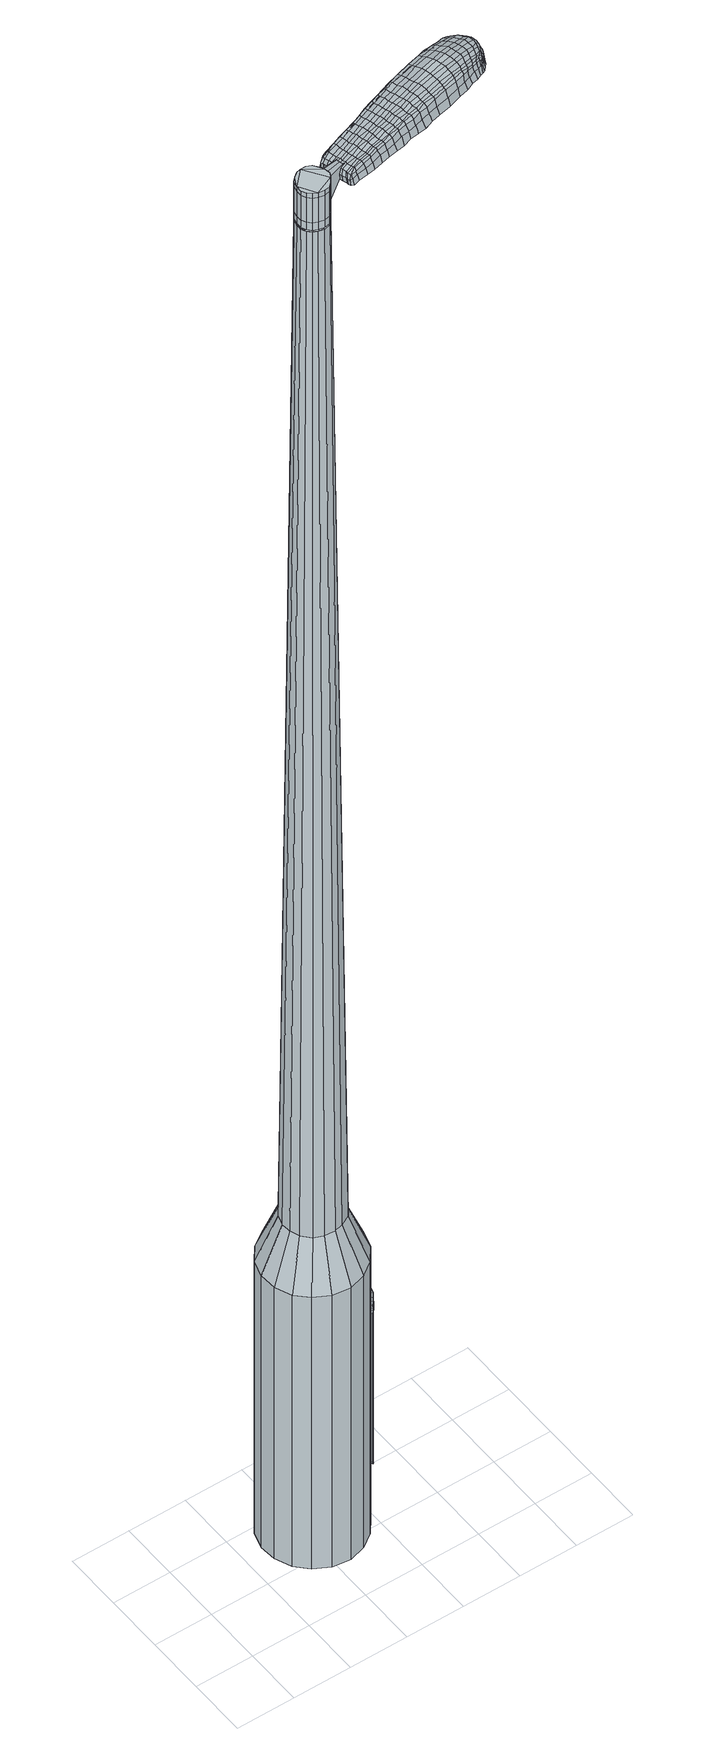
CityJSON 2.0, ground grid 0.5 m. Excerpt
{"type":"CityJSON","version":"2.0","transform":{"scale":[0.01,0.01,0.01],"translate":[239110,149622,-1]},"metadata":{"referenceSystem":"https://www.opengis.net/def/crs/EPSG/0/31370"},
"CityObjects":{
"object1":{"type":"GenericCityObject","attributes":{"cluster":763,"mean_distance_to_centroid":0.253,"new_centroid_x":239111.08,"new_centroid_y":149622.75,"mean_distance_to_camera":12.43,"H1":24.94,"H2":19.94,"Z_final":111.58,"cluster2":-1,"proj_x":239112.8,"proj_y":149629.76,"id_line":83685,"bearing_l":103.77,"distance":7.22,"orientation":"right","G_obj":13.77},"geometry":[{"type":"MultiSurface","lod":"2","boundaries":[[[0,1,2,3]],[[1,4,5,2]],[[4,6,7,5]],[[6,8,9,7]],[[8,10,11,9]],[[10,12,13,11]],[[12,14,15,13]],[[14,16,17,15]],[[16,18,19,17]],[[18,20,21,19]],[[20,22,23,21]],[[22,24,25,23]],[[24,26,27,25]],[[26,28,29,27]],[[28,30,31,29]],[[30,32,33,31]],[[32,34,35,33]],[[34,0,3,35]],[[36,37,38,39]],[[38,40,41,42]],[[41,43,42]],[[42,44,45,46]],[[45,47,46]],[[46,48,49,50]],[[49,51,50]],[[42,46,50,38]],[[50,52,39,38]],[[53,36,39]],[[2,5,7,35]],[[7,9,11,15]],[[11,13,15]],[[15,17,19,23]],[[19,21,23]],[[23,25,27,31]],[[27,29,31]],[[15,23,31,7]],[[31,33,35,7]],[[3,2,35]],[[1,0,54,55]],[[0,34,56,54]],[[34,32,57,56]],[[32,30,58,57]],[[30,28,59,58]],[[28,26,60,59]],[[26,24,61,60]],[[24,22,62,61]],[[22,20,63,62]],[[20,18,64,63]],[[18,16,65,64]],[[16,14,66,65]],[[14,12,67,66]],[[12,10,68,67]],[[10,8,69,68]],[[8,6,70,69]],[[6,4,71,70]],[[4,1,55,71]],[[55,54,72,73]],[[54,56,74,72]],[[56,57,75,74]],[[57,58,76,75]],[[58,59,77,76]],[[59,60,78,77]],[[60,61,79,78]],[[61,62,80,79]],[[62,63,81,80]],[[63,64,82,81]],[[64,65,83,82]],[[65,66,84,83]],[[66,67,85,84]],[[67,68,86,85]],[[68,69,87,86]],[[69,70,88,87]],[[70,71,89,88]],[[71,55,73,89]],[[72,90,91,92]],[[74,93,90,72]],[[94,95,93,74]],[[96,97,95,94]],[[77,98,97,96]],[[99,100,98,77]],[[79,101,100,99]],[[102,103,101,79]],[[81,104,103,102]],[[105,106,104,81]],[[107,108,106,105]],[[109,110,108,107]],[[111,112,110,109]],[[113,114,112,111]],[[115,116,114,113]],[[88,117,116,115]],[[89,118,117,88]],[[92,91,118,89]],[[119,120,121,122]],[[123,119,122,124]],[[125,123,124,126]],[[127,125,126,128]],[[129,127,128,130]],[[131,129,130,132]],[[133,131,132,134]],[[135,133,134,136]],[[137,135,136,138]],[[139,137,138,140]],[[141,139,140,142]],[[143,141,142,144]],[[145,143,144,146]],[[147,145,146,148]],[[149,147,148,150]],[[151,149,150,152]],[[73,72,92]],[[75,94,74]],[[75,76,96,94]],[[76,77,96]],[[78,99,77]],[[78,79,99]],[[80,102,79]],[[80,81,102]],[[82,105,81]],[[82,83,107,105]],[[83,84,109,107]],[[84,85,111,109]],[[85,86,113,111]],[[86,87,115,113]],[[87,88,115]],[[73,92,89]],[[153,91,90]],[[153,118,91]],[[154,116,117]],[[154,155,114,116]],[[155,156,112,114]],[[156,157,110,112]],[[157,158,108,110]],[[158,159,106,108]],[[159,104,106]],[[160,103,104]],[[160,101,103]],[[161,100,101]],[[161,98,100]],[[162,97,98]],[[162,163,95,97]],[[163,93,95]],[[39,52,151,164]],[[153,90,165,152]],[[53,39,164,120]],[[90,93,121,165]],[[36,53,120,119]],[[93,163,122,121]],[[37,36,119,123]],[[163,162,124,122]],[[38,37,123,125]],[[162,98,126,124]],[[40,38,125,127]],[[98,161,128,126]],[[41,40,127,129]],[[161,101,130,128]],[[43,41,129,131]],[[101,160,132,130]],[[42,43,131,133]],[[160,104,134,132]],[[44,42,133,135]],[[104,159,136,134]],[[45,44,135,137]],[[159,158,138,136]],[[47,45,137,139]],[[158,157,140,138]],[[46,47,139,141]],[[157,156,142,140]],[[48,46,141,143]],[[156,155,144,142]],[[49,48,143,145]],[[155,154,146,144]],[[51,49,145,147]],[[154,117,148,146]],[[50,51,147,149]],[[117,118,150,148]],[[52,50,149,151]],[[118,153,152,150]],[[151,152,166,167]],[[152,165,168,166]],[[165,121,169,168]],[[121,120,170,169]],[[120,164,171,170]],[[164,151,167,171]],[[172,173,174,175]],[[176,172,175,177]],[[172,176,178,179]],[[173,172,179,180]],[[181,182,183,184]],[[185,181,184,186]],[[181,185,187,188]],[[182,181,188,189]],[[190,191,192,193]],[[194,190,193,195]],[[190,194,196,197]],[[191,190,197,198]],[[199,200,201,202]],[[203,199,202,204]],[[199,203,205,206]],[[200,199,206,207]],[[208,209,210,211]],[[212,208,211,213]],[[208,212,214,215]],[[209,208,215,216]],[[217,218,219,220]],[[221,217,220,222]],[[217,221,223,224]],[[218,217,224,225]],[[226,227,228,229]],[[218,226,229,219]],[[226,218,225,230]],[[227,226,230,231]],[[232,233,234,235]],[[227,232,235,228]],[[232,227,231,236]],[[233,232,236,237]],[[238,176,177,239]],[[233,238,239,234]],[[238,233,237,240]],[[176,238,240,178]],[[241,242,243,244]],[[245,241,244,246]],[[241,245,247,248]],[[242,241,248,249]],[[250,251,252,253]],[[242,250,253,243]],[[250,242,249,254]],[[251,250,254,255]],[[256,257,258,259]],[[251,256,259,252]],[[256,251,255,260]],[[257,256,260,261]],[[262,263,264,265]],[[257,262,265,258]],[[262,257,261,266]],[[263,262,266,267]],[[268,173,180,269]],[[263,268,269,264]],[[268,263,267,270]],[[173,268,270,174]],[[271,272,273,274]],[[275,271,274,276]],[[271,275,277,278]],[[272,271,278,279]],[[280,281,282,283]],[[272,280,283,273]],[[280,272,279,284]],[[281,280,284,285]],[[286,287,288,289]],[[281,286,289,282]],[[286,281,285,290]],[[287,286,290,291]],[[292,185,186,293]],[[287,292,293,288]],[[292,287,291,294]],[[185,292,294,187]],[[295,296,297,298]],[[299,295,298,300]],[[295,299,301,302]],[[296,295,302,303]],[[304,305,306,307]],[[296,304,307,297]],[[304,296,303,308]],[[305,304,308,309]],[[310,311,312,313]],[[305,310,313,306]],[[310,305,309,314]],[[311,310,314,315]],[[316,317,318,319]],[[311,316,319,312]],[[316,311,315,320]],[[317,316,320,321]],[[322,182,189,323]],[[317,322,323,318]],[[322,317,321,324]],[[182,322,324,183]],[[325,211,210,326]],[[327,325,326,328]],[[325,327,329,330]],[[211,325,330,213]],[[331,327,328,332]],[[333,331,332,334]],[[331,333,335,336]],[[327,331,336,329]],[[337,333,334,338]],[[339,337,338,340]],[[337,339,341,342]],[[333,337,342,335]],[[343,339,340,344]],[[345,343,344,346]],[[343,345,347,348]],[[339,343,348,341]],[[349,345,346,350]],[[200,349,350,201]],[[349,200,207,351]],[[345,349,351,347]],[[352,353,198,197]],[[354,352,197,196]],[[352,354,355,356]],[[353,352,356,357]],[[358,359,357,356]],[[360,358,356,355]],[[358,360,361,362]],[[359,358,362,363]],[[364,365,363,362]],[[366,364,362,361]],[[364,366,367,368]],[[365,364,368,369]],[[370,371,369,368]],[[372,370,368,367]],[[370,372,205,203]],[[371,370,203,204]],[[373,374,375,376]],[[275,373,376,277]],[[373,275,276,377]],[[374,373,377,378]],[[379,194,195,380]],[[374,379,380,375]],[[379,374,378,381]],[[194,379,381,196]],[[382,383,384,385]],[[221,382,385,223]],[[382,221,222,386]],[[383,382,386,387]],[[388,389,390,391]],[[383,388,391,384]],[[388,383,387,392]],[[389,388,392,393]],[[394,191,198,395]],[[389,394,395,390]],[[394,389,393,396]],[[191,394,396,192]],[[397,398,399,400]],[[179,397,400,180]],[[397,179,178,401]],[[398,397,401,402]],[[403,404,405,406]],[[398,403,406,399]],[[403,398,402,407]],[[404,403,407,408]],[[409,202,201,410]],[[404,409,410,405]],[[409,404,408,411]],[[202,409,411,204]],[[412,413,414,415]],[[184,412,415,186]],[[412,184,183,416]],[[413,412,416,417]],[[418,206,205,419]],[[413,418,419,414]],[[418,413,417,420]],[[206,418,420,207]],[[421,422,423,424]],[[299,421,424,301]],[[421,299,300,425]],[[422,421,425,426]],[[427,212,213,428]],[[422,427,428,423]],[[427,422,426,429]],[[212,427,429,214]],[[430,431,432,433]],[[245,430,433,247]],[[430,245,246,434]],[[431,430,434,435]],[[436,437,438,439]],[[431,436,439,432]],[[436,431,435,440]],[[437,436,440,441]],[[442,209,216,443]],[[437,442,443,438]],[[442,437,441,444]],[[209,442,444,210]],[[445,446,435,434]],[[244,445,434,246]],[[445,244,243,447]],[[446,445,447,448]],[[449,450,441,440]],[[446,449,440,435]],[[449,446,448,451]],[[450,449,451,452]],[[453,326,210,444]],[[450,453,444,441]],[[453,450,452,454]],[[326,453,454,328]],[[455,456,457,458]],[[302,455,458,303]],[[455,302,301,424]],[[456,455,424,423]],[[459,330,329,460]],[[456,459,460,457]],[[459,456,423,428]],[[330,459,428,213]],[[461,462,448,447]],[[253,461,447,243]],[[461,253,252,463]],[[462,461,463,464]],[[465,466,452,451]],[[462,465,451,448]],[[465,462,464,467]],[[466,465,467,468]],[[469,332,328,454]],[[466,469,454,452]],[[469,466,468,470]],[[332,469,470,334]],[[471,472,473,474]],[[308,471,474,309]],[[471,308,303,458]],[[472,471,458,457]],[[475,336,335,476]],[[472,475,476,473]],[[475,472,457,460]],[[336,475,460,329]],[[477,478,464,463]],[[259,477,463,252]],[[477,259,258,479]],[[478,477,479,480]],[[481,482,468,467]],[[478,481,467,464]],[[481,478,480,483]],[[482,481,483,484]],[[485,338,334,470]],[[482,485,470,468]],[[485,482,484,486]],[[338,485,486,340]],[[487,488,489,490]],[[314,487,490,315]],[[487,314,309,474]],[[488,487,474,473]],[[491,342,341,492]],[[488,491,492,489]],[[491,488,473,476]],[[342,491,476,335]],[[493,494,480,479]],[[265,493,479,258]],[[493,265,264,495]],[[494,493,495,496]],[[497,498,484,483]],[[494,497,483,480]],[[497,494,496,499]],[[498,497,499,500]],[[501,344,340,486]],[[498,501,486,484]],[[501,498,500,502]],[[344,501,502,346]],[[503,504,505,506]],[[320,503,506,321]],[[503,320,315,490]],[[504,503,490,489]],[[507,348,347,508]],[[504,507,508,505]],[[507,504,489,492]],[[348,507,492,341]],[[509,510,496,495]],[[269,509,495,264]],[[509,269,180,400]],[[510,509,400,399]],[[511,512,500,499]],[[510,511,499,496]],[[511,510,399,406]],[[512,511,406,405]],[[513,350,346,502]],[[512,513,502,500]],[[513,512,405,410]],[[350,513,410,201]],[[514,515,417,416]],[[324,514,416,183]],[[514,324,321,506]],[[515,514,506,505]],[[516,351,207,420]],[[515,516,420,417]],[[516,515,505,508]],[[351,516,508,347]],[[517,518,378,377]],[[274,517,377,276]],[[517,274,273,519]],[[518,517,519,520]],[[521,354,196,381]],[[518,521,381,378]],[[521,518,520,522]],[[354,521,522,355]],[[523,524,525,526]],[[224,523,526,225]],[[523,224,223,385]],[[524,523,385,384]],[[527,528,529,530]],[[524,527,530,525]],[[527,524,384,391]],[[528,527,391,390]],[[531,353,357,532]],[[528,531,532,529]],[[531,528,390,395]],[[353,531,395,198]],[[533,534,520,519]],[[283,533,519,273]],[[533,283,282,535]],[[534,533,535,536]],[[537,360,355,522]],[[534,537,522,520]],[[537,534,536,538]],[[360,537,538,361]],[[539,540,541,542]],[[230,539,542,231]],[[539,230,225,526]],[[540,539,526,525]],[[543,544,545,546]],[[540,543,546,541]],[[543,540,525,530]],[[544,543,530,529]],[[547,359,363,548]],[[544,547,548,545]],[[547,544,529,532]],[[359,547,532,357]],[[549,550,536,535]],[[289,549,535,282]],[[549,289,288,551]],[[550,549,551,552]],[[553,366,361,538]],[[550,553,538,536]],[[553,550,552,554]],[[366,553,554,367]],[[555,556,557,558]],[[236,555,558,237]],[[555,236,231,542]],[[556,555,542,541]],[[559,560,561,562]],[[556,559,562,557]],[[559,556,541,546]],[[560,559,546,545]],[[563,365,369,564]],[[560,563,564,561]],[[563,560,545,548]],[[365,563,548,363]],[[565,566,552,551]],[[293,565,551,288]],[[565,293,186,415]],[[566,565,415,414]],[[567,372,367,554]],[[566,567,554,552]],[[567,566,414,419]],[[372,567,419,205]],[[568,569,402,401]],[[240,568,401,178]],[[568,240,237,558]],[[569,568,558,557]],[[570,571,408,407]],[[569,570,407,402]],[[570,569,557,562]],[[571,570,562,561]],[[572,371,204,411]],[[571,572,411,408]],[[572,571,561,564]],[[371,572,564,369]],[[573,574,575,576]],[[576,575,577,578]],[[579,577,575,580]],[[580,575,574,581]],[[582,583,584,585]],[[585,584,586,587]],[[588,586,584,589]],[[589,584,583,590]],[[591,592,593,594]],[[594,593,595,596]],[[597,595,593,598]],[[598,593,592,599]],[[600,601,602,603]],[[603,602,604,605]],[[606,604,602,607]],[[607,602,601,608]],[[609,610,611,612]],[[612,611,613,614]],[[615,613,611,616]],[[616,611,610,617]],[[618,619,620,621]],[[621,620,622,623]],[[624,622,620,625]],[[625,620,619,626]],[[627,628,629,630]],[[630,629,619,618]],[[626,619,629,631]],[[631,629,628,632]],[[633,634,635,636]],[[636,635,628,627]],[[632,628,635,637]],[[637,635,634,638]],[[578,577,639,640]],[[640,639,634,633]],[[638,634,639,641]],[[641,639,577,579]],[[642,643,644,645]],[[645,644,646,647]],[[648,646,644,649]],[[649,644,643,650]],[[651,652,653,654]],[[654,653,643,642]],[[650,643,653,655]],[[655,653,652,656]],[[657,658,659,660]],[[660,659,652,651]],[[656,652,659,661]],[[661,659,658,662]],[[663,664,665,666]],[[666,665,658,657]],[[662,658,665,667]],[[667,665,664,668]],[[581,574,669,670]],[[670,669,664,663]],[[668,664,669,671]],[[671,669,574,573]],[[672,673,674,675]],[[675,674,676,677]],[[678,676,674,679]],[[679,674,673,680]],[[681,682,683,684]],[[684,683,673,672]],[[680,673,683,685]],[[685,683,682,686]],[[687,688,689,690]],[[690,689,682,681]],[[686,682,689,691]],[[691,689,688,692]],[[587,586,693,694]],[[694,693,688,687]],[[692,688,693,695]],[[695,693,586,588]],[[696,697,698,699]],[[699,698,700,701]],[[702,700,698,703]],[[703,698,697,704]],[[705,706,707,708]],[[708,707,697,696]],[[704,697,707,709]],[[709,707,706,710]],[[711,712,713,714]],[[714,713,706,705]],[[710,706,713,715]],[[715,713,712,716]],[[717,718,719,720]],[[720,719,712,711]],[[716,712,719,721]],[[721,719,718,722]],[[590,583,723,724]],[[724,723,718,717]],[[722,718,723,725]],[[725,723,583,582]],[[609,612,726,727]],[[727,726,728,729]],[[730,728,726,731]],[[731,726,612,614]],[[729,728,732,733]],[[733,732,734,735]],[[736,734,732,737]],[[737,732,728,730]],[[735,734,738,739]],[[739,738,740,741]],[[742,740,738,743]],[[743,738,734,736]],[[741,740,744,745]],[[745,744,746,747]],[[748,746,744,749]],[[749,744,740,742]],[[747,746,750,751]],[[751,750,601,600]],[[608,601,750,752]],[[752,750,746,748]],[[599,753,754,598]],[[598,754,755,597]],[[756,755,754,757]],[[757,754,753,758]],[[758,759,760,757]],[[757,760,761,756]],[[762,761,760,763]],[[763,760,759,764]],[[764,765,766,763]],[[763,766,767,762]],[[768,767,766,769]],[[769,766,765,770]],[[770,771,772,769]],[[769,772,773,768]],[[606,773,772,604]],[[604,772,771,605]],[[774,775,776,777]],[[777,776,676,678]],[[677,676,776,778]],[[778,776,775,779]],[[596,595,780,781]],[[781,780,775,774]],[[779,775,780,782]],[[782,780,595,597]],[[783,784,785,786]],[[786,785,622,624]],[[623,622,785,787]],[[787,785,784,788]],[[789,790,791,792]],[[792,791,784,783]],[[788,784,791,793]],[[793,791,790,794]],[[599,592,795,796]],[[796,795,790,789]],[[794,790,795,797]],[[797,795,592,591]],[[798,799,800,801]],[[801,800,580,581]],[[579,580,800,802]],[[802,800,799,803]],[[804,805,806,807]],[[807,806,799,798]],[[803,799,806,808]],[[808,806,805,809]],[[600,603,810,811]],[[811,810,805,804]],[[809,805,810,812]],[[812,810,603,605]],[[813,814,815,816]],[[816,815,585,587]],[[582,585,815,817]],[[817,815,814,818]],[[606,607,819,820]],[[820,819,814,813]],[[818,814,819,821]],[[821,819,607,608]],[[822,823,700,824]],[[824,700,702]],[[701,700,825]],[[825,700,823,826]],[[614,613,827,828]],[[828,827,823,822]],[[826,823,827,829]],[[829,827,613,615]],[[830,831,832,833]],[[833,832,646,648]],[[647,646,832,834]],[[832,831,834]],[[835,836,837,838]],[[838,837,831,830]],[[834,831,837,839]],[[839,837,836,840]],[[617,610,841,842]],[[842,841,836,835]],[[840,836,841,843]],[[843,841,610,609]],[[834,844,645,647]],[[642,645,844,845]],[[845,844,846]],[[840,847,848,839]],[[839,848,844,834]],[[846,844,848,849]],[[849,848,847,850]],[[609,727,851,843]],[[843,851,847,840]],[[850,847,851,852]],[[852,851,727,729]],[[853,854,855,856]],[[856,855,703,704]],[[702,703,855,824]],[[824,855,854,822]],[[730,731,857,858]],[[858,857,854,853]],[[822,854,857,828]],[[828,857,731,614]],[[846,859,845]],[[845,859,654,642]],[[651,654,859,860]],[[860,859,861]],[[850,862,863,849]],[[849,863,859,846]],[[861,859,863,864]],[[864,863,862,865]],[[729,733,866,852]],[[852,866,862,850]],[[865,862,866,867]],[[867,866,733,735]],[[868,869,870,871]],[[871,870,709,710]],[[704,709,870,856]],[[856,870,869,853]],[[736,737,872,873]],[[873,872,869,868]],[[853,869,872,858]],[[858,872,737,730]],[[861,874,860]],[[860,874,660,651]],[[657,660,874,875]],[[875,874,876]],[[865,877,878,864]],[[864,878,874,861]],[[876,874,878,879]],[[879,878,877,880]],[[735,739,881,867]],[[867,881,877,865]],[[880,877,881,882]],[[882,881,739,741]],[[883,884,885,886]],[[886,885,715,716]],[[710,715,885,871]],[[871,885,884,868]],[[742,743,887,888]],[[888,887,884,883]],[[868,884,887,873]],[[873,887,743,736]],[[876,889,890,875]],[[875,890,666,657]],[[663,666,890,891]],[[891,890,889,892]],[[880,893,894,879]],[[879,894,889,876]],[[892,889,894,895]],[[895,894,893,896]],[[741,745,897,882]],[[882,897,893,880]],[[896,893,897,898]],[[898,897,745,747]],[[899,900,901,902]],[[902,901,721,722]],[[716,721,901,886]],[[886,901,900,883]],[[748,749,903,904]],[[904,903,900,899]],[[883,900,903,888]],[[888,903,749,742]],[[892,905,906,891]],[[891,906,670,663]],[[581,670,906,801]],[[801,906,905,798]],[[896,907,908,895]],[[895,908,905,892]],[[798,905,908,807]],[[807,908,907,804]],[[747,751,909,898]],[[898,909,907,896]],[[804,907,909,811]],[[811,909,751,600]],[[818,910,911,817]],[[817,911,725,582]],[[722,725,911,902]],[[902,911,910,899]],[[608,752,912,821]],[[821,912,910,818]],[[899,910,912,904]],[[904,912,752,748]],[[779,913,914,778]],[[778,914,675,677]],[[672,675,914,915]],[[915,914,913,916]],[[597,755,917,782]],[[782,917,913,779]],[[916,913,917,918]],[[918,917,755,756]],[[919,920,921,922]],[[922,921,625,626]],[[624,625,921,786]],[[786,921,920,783]],[[923,924,925,926]],[[926,925,920,919]],[[783,920,925,792]],[[792,925,924,789]],[[758,753,927,928]],[[928,927,924,923]],[[789,924,927,796]],[[796,927,753,599]],[[916,929,930,915]],[[915,930,684,672]],[[681,684,930,931]],[[931,930,929,932]],[[756,761,933,918]],[[918,933,929,916]],[[932,929,933,934]],[[934,933,761,762]],[[935,936,937,938]],[[938,937,631,632]],[[626,631,937,922]],[[922,937,936,919]],[[939,940,941,942]],[[942,941,936,935]],[[919,936,941,926]],[[926,941,940,923]],[[764,759,943,944]],[[944,943,940,939]],[[923,940,943,928]],[[928,943,759,758]],[[932,945,946,931]],[[931,946,690,681]],[[687,690,946,947]],[[947,946,945,948]],[[762,767,949,934]],[[934,949,945,932]],[[948,945,949,950]],[[950,949,767,768]],[[951,952,953,954]],[[954,953,637,638]],[[632,637,953,938]],[[938,953,952,935]],[[955,956,957,958]],[[958,957,952,951]],[[935,952,957,942]],[[942,957,956,939]],[[770,765,959,960]],[[960,959,956,955]],[[939,956,959,944]],[[944,959,765,764]],[[948,961,962,947]],[[947,962,694,687]],[[587,694,962,816]],[[816,962,961,813]],[[768,773,963,950]],[[950,963,961,948]],[[813,961,963,820]],[[820,963,773,606]],[[803,964,965,802]],[[802,965,641,579]],[[638,641,965,954]],[[954,965,964,951]],[[809,966,967,808]],[[808,967,964,803]],[[951,964,967,958]],[[958,967,966,955]],[[605,771,968,812]],[[812,968,966,809]],[[955,966,968,960]],[[960,968,771,770]],[[573,576,175,174]],[[576,578,177,175]],[[588,589,188,187]],[[589,590,189,188]],[[591,594,193,192]],[[594,596,195,193]],[[615,616,215,214]],[[616,617,216,215]],[[618,621,220,219]],[[621,623,222,220]],[[627,630,229,228]],[[630,618,219,229]],[[633,636,235,234]],[[636,627,228,235]],[[578,640,239,177]],[[640,633,234,239]],[[648,649,248,247]],[[649,650,249,248]],[[650,655,254,249]],[[655,656,255,254]],[[656,661,260,255]],[[661,662,261,260]],[[662,667,266,261]],[[667,668,267,266]],[[668,671,270,267]],[[671,573,174,270]],[[678,679,278,277]],[[679,680,279,278]],[[680,685,284,279]],[[685,686,285,284]],[[686,691,290,285]],[[691,692,291,290]],[[692,695,294,291]],[[695,588,187,294]],[[696,699,298,297]],[[699,701,300,298]],[[705,708,307,306]],[[708,696,297,307]],[[711,714,313,312]],[[714,705,306,313]],[[717,720,319,318]],[[720,711,312,319]],[[590,724,323,189]],[[724,717,318,323]],[[774,777,376,375]],[[777,678,277,376]],[[596,781,380,195]],[[781,774,375,380]],[[623,787,386,222]],[[787,788,387,386]],[[788,793,392,387]],[[793,794,393,392]],[[794,797,396,393]],[[797,591,192,396]],[[701,825,425,300]],[[825,826,426,425]],[[826,829,429,426]],[[829,615,214,429]],[[830,833,433,432]],[[833,648,247,433]],[[835,838,439,438]],[[838,830,432,439]],[[617,842,443,216]],[[842,835,438,443]],[[969,970,971,972]],[[973,974,972,971]],[[975,976,977,978]],[[979,980,981,982]],[[970,983,984,971]],[[985,973,971,984]],[[986,975,978,987]],[[988,989,980,979]],[[983,990,991,984]],[[991,992,985,984]],[[993,986,987,994]],[[995,989,988,996]],[[990,997,998,991]],[[998,999,992,991]],[[1000,993,994,1001]],[[1002,995,996,1003]],[[1004,1005,1006,1007]],[[1008,1009,1005,1004]],[[1008,1010,1011,1009]],[[1010,1012,1013,1011]],[[1014,1015,1016,1017]],[[1018,1019,1015,1014]],[[1020,1021,1019,1018]],[[1022,1023,1021,1020]],[[1017,1006,1005,1014]],[[1014,1005,1009,1018]],[[1009,1011,1020,1018]],[[1011,1013,1022,1020]],[[978,977,974,973]],[[987,978,973,985]],[[992,994,987,985]],[[999,1001,994,992]],[[979,982,976,975]],[[988,979,975,986]],[[996,988,986,993]],[[1003,996,993,1000]],[[980,1004,1007,981]],[[989,1008,1004,980]],[[1010,1008,989,995]],[[1012,1010,995,1002]],[[1024,1025,1026,1027]],[[1026,1028,1029,1030]],[[1026,1030,1031,1032]],[[1026,1032,1027]],[[1033,1024,1027,1034]],[[1035,1034,1027,1036]],[[1037,1036,1027]],[[1038,1026,1025,1039]],[[1040,1038,1039,1041]],[[1042,1040,1041,1043]],[[1044,1042,1043,1045]],[[1046,1044,1045,1047]],[[1047,1048,1049,1050]],[[1047,1050,1051,1052]],[[1047,1052,1053,1054]],[[1053,1055,1056,1057]],[[1053,1057,1058,1059]],[[1053,1059,1054]],[[1047,1054,1046]],[[1060,1061,1025,1024]],[[1062,1063,1028,1026]],[[1064,1065,1037,1027]],[[1061,1066,1039,1025]],[[1067,1062,1026,1038]],[[1066,1068,1041,1039]],[[1069,1067,1038,1040]],[[1068,1070,1043,1041]],[[1071,1069,1040,1042]],[[1070,1072,1045,1043]],[[1073,1071,1042,1044]],[[1072,1074,1047,1045]],[[1075,1073,1044,1046]],[[1074,1076,1048,1047]],[[1077,1078,1055,1053]],[[1079,1075,1046,1054]],[[1049,1048,1076,1080]],[[1050,1049,1080,1081]],[[1051,1050,1081,1082]],[[1052,1051,1082,1083]],[[1053,1052,1083,1077]],[[1084,1060,1024,1033]],[[1085,1084,1033,1034]],[[1086,1085,1034,1035]],[[1087,1086,1035,1036]],[[1065,1087,1036,1037]],[[1029,1028,1063,1088]],[[1056,1055,1078,1089]],[[1030,1029,1088,1090]],[[1031,1030,1090,1091]],[[1032,1031,1091,1092]],[[1027,1032,1092,1064]],[[1057,1056,1089,1093]],[[1058,1057,1093,1094]],[[1059,1058,1094,1095]],[[1054,1059,1095,1079]]]}]}
},
"vertices":[
[150,87,384],[151,72,384],[151,72,96],[150,87,96],[147,58,384],[147,58,96],[138,46,384],[138,46,96],[126,38,384],[126,38,96],[112,34,384],[112,34,96],[97,36,384],[97,36,96],[84,43,384],[84,43,96],[74,53,384],[74,53,96],[68,67,384],[68,67,96],[67,81,384],[67,81,96],[71,95,384],[71,95,96],[80,107,384],[80,107,96],[92,115,384],[92,115,96],[106,119,384],[106,119,96],[121,117,384],[121,117,96],[134,111,384],[134,111,96],[144,100,384],[144,100,96],[117,88,1524],[113,90,1524],[108,90,1524],[122,80,1524],[104,89,1524],[100,86,1524],[96,78,1524],[97,83,1524],[96,73,1524],[98,69,1524],[105,64,1524],[101,66,1524],[110,63,1524],[115,64,1524],[121,71,1524],[118,67,1524],[123,75,1524],[120,84,1524],[134,83,429],[134,74,429],[130,91,429],[124,97,429],[116,101,429],[107,102,429],[99,100,429],[92,95,429],[87,88,429],[84,79,429],[85,71,429],[88,63,429],[94,56,429],[102,53,429],[111,52,429],[119,54,429],[127,58,429],[132,66,429],[122,80,1483],[123,75,1483],[120,84,1483],[117,88,1483],[113,90,1483],[108,90,1483],[104,89,1483],[100,86,1483],[97,83,1483],[96,78,1483],[96,73,1483],[98,69,1483],[101,66,1483],[105,64,1483],[110,63,1483],[115,64,1483],[118,67,1483],[121,71,1483],[122,80,1485],[122,75,1485],[122,75,1483],[120,84,1485],[117,87,1483],[117,87,1485],[113,89,1483],[113,89,1485],[108,90,1485],[104,88,1483],[104,88,1485],[100,86,1485],[98,82,1483],[98,82,1485],[96,78,1485],[97,74,1483],[97,74,1485],[98,70,1483],[98,70,1485],[102,66,1483],[102,66,1485],[106,64,1483],[106,64,1485],[110,64,1483],[110,64,1485],[114,65,1483],[114,65,1485],[118,67,1485],[121,71,1485],[117,88,1519],[120,84,1519],[120,84,1493],[117,88,1493],[113,90,1519],[113,90,1493],[108,90,1519],[108,90,1493],[104,89,1519],[104,89,1493],[100,86,1519],[100,86,1493],[97,83,1519],[97,83,1493],[96,78,1519],[96,78,1493],[96,73,1519],[96,73,1493],[98,69,1519],[98,69,1493],[101,66,1519],[101,66,1493],[105,64,1519],[105,64,1493],[110,63,1519],[110,63,1493],[115,64,1519],[115,64,1493],[118,67,1519],[118,67,1493],[121,71,1519],[121,71,1493],[123,75,1519],[123,75,1493],[123,75,1485],[115,64,1485],[110,63,1485],[105,64,1485],[101,66,1485],[98,69,1485],[96,73,1485],[97,83,1485],[104,89,1485],[113,90,1485],[117,88,1485],[122,80,1519],[122,80,1493],[141,81,1513],[141,81,1518],[140,84,1513],[140,87,1513],[140,87,1518],[140,84,1518],[217,83,1519],[210,82,1518],[212,80,1509],[219,82,1510],[225,85,1519],[227,84,1510],[224,86,1526],[216,84,1525],[209,83,1525],[208,120,1519],[201,118,1518],[201,117,1525],[207,119,1525],[216,123,1519],[216,121,1526],[217,125,1510],[209,122,1510],[202,120,1509],[283,121,1519],[284,117,1519],[285,117,1513],[284,121,1513],[281,125,1519],[282,125,1513],[280,124,1524],[282,121,1524],[283,117,1524],[212,103,1530],[204,101,1529],[205,98,1529],[212,100,1530],[220,105,1531],[221,102,1531],[219,109,1530],[211,107,1530],[203,105,1529],[133,84,1512],[134,81,1512],[135,82,1517],[134,84,1517],[132,87,1512],[134,87,1517],[133,87,1506],[134,84,1506],[135,81,1506],[274,98,1519],[271,97,1519],[272,96,1512],[275,97,1512],[276,100,1518],[277,98,1512],[276,100,1522],[274,100,1523],[270,98,1524],[267,96,1519],[261,94,1519],[263,93,1512],[268,94,1512],[266,97,1524],[260,95,1525],[255,92,1519],[248,90,1519],[249,89,1511],[257,91,1511],[255,93,1526],[247,91,1526],[237,87,1519],[238,86,1510],[236,89,1526],[144,70,1513],[152,71,1513],[151,72,1518],[143,70,1517],[139,69,1512],[139,70,1516],[140,68,1506],[145,69,1507],[153,70,1507],[159,72,1514],[167,74,1515],[165,75,1520],[158,73,1519],[160,71,1507],[168,73,1507],[174,75,1515],[181,76,1516],[180,77,1522],[173,76,1521],[175,74,1508],[183,75,1508],[189,78,1517],[196,79,1517],[194,80,1524],[187,79,1523],[190,76,1508],[197,78,1509],[203,80,1518],[202,81,1524],[205,79,1509],[266,133,1519],[263,133,1519],[263,132,1524],[266,132,1523],[269,133,1518],[268,132,1522],[269,135,1512],[267,135,1512],[264,134,1512],[258,132,1519],[253,131,1519],[252,130,1525],[258,131,1524],[259,134,1512],[253,133,1512],[247,130,1519],[239,128,1519],[239,127,1526],[246,129,1526],[248,132,1511],[240,130,1511],[228,126,1519],[227,124,1526],[229,127,1510],[137,99,1513],[145,101,1513],[145,103,1507],[138,100,1507],[132,97,1512],[133,98,1506],[133,97,1516],[137,98,1517],[144,100,1518],[152,103,1514],[159,106,1515],[160,107,1507],[152,105,1507],[151,102,1519],[158,104,1520],[166,108,1515],[173,110,1516],[174,112,1508],[167,109,1508],[166,106,1521],[173,108,1522],[180,112,1517],[187,114,1517],[188,116,1509],[181,114,1508],[180,111,1523],[187,113,1524],[194,116,1518],[195,118,1509],[194,115,1524],[140,85,1519],[140,83,1519],[147,87,1520],[147,85,1520],[146,90,1520],[139,88,1519],[154,89,1522],[155,86,1522],[161,91,1523],[162,88,1523],[161,94,1523],[153,92,1521],[169,92,1524],[169,90,1524],[176,94,1525],[176,91,1525],[175,97,1525],[168,96,1524],[183,96,1526],[184,93,1526],[190,98,1527],[191,95,1527],[189,101,1527],[182,99,1526],[197,100,1528],[198,97,1528],[196,103,1528],[279,120,1527],[280,116,1527],[277,123,1526],[273,122,1527],[275,119,1528],[275,115,1528],[268,117,1529],[269,114,1529],[267,121,1528],[260,119,1530],[261,116,1530],[262,112,1530],[254,114,1531],[255,110,1531],[253,118,1530],[244,115,1531],[245,112,1531],[246,108,1531],[233,109,1531],[234,105,1531],[232,112,1531],[271,133,1518],[274,131,1519],[275,132,1513],[272,134,1513],[270,132,1523],[273,130,1523],[278,128,1519],[279,129,1513],[276,128,1524],[278,101,1518],[280,103,1518],[278,103,1523],[277,101,1523],[279,100,1513],[281,102,1513],[282,106,1519],[284,110,1519],[282,110,1524],[280,106,1523],[283,106,1513],[284,110,1513],[284,114,1519],[283,113,1524],[285,114,1513],[215,86,1528],[215,88,1528],[208,86,1528],[208,84,1527],[224,87,1528],[223,89,1529],[214,90,1529],[214,93,1530],[207,92,1529],[207,89,1528],[223,92,1529],[223,95,1530],[213,97,1530],[206,95,1529],[222,99,1531],[208,117,1528],[208,115,1529],[217,117,1529],[216,120,1528],[201,115,1527],[201,113,1528],[209,111,1529],[218,113,1530],[202,109,1528],[130,95,1512],[131,94,1512],[132,93,1517],[132,95,1517],[131,97,1506],[132,94,1506],[132,90,1512],[133,90,1517],[132,91,1506],[137,69,1512],[136,71,1512],[137,71,1506],[138,69,1506],[138,70,1517],[137,72,1517],[136,73,1512],[135,76,1512],[136,76,1506],[137,73,1506],[137,74,1517],[136,77,1517],[134,79,1512],[135,79,1506],[136,79,1517],[143,72,1519],[143,73,1519],[150,73,1520],[150,75,1520],[142,75,1519],[141,78,1519],[149,77,1520],[149,79,1520],[141,80,1519],[148,82,1520],[137,96,1519],[137,95,1519],[145,97,1520],[144,99,1520],[138,91,1519],[145,93,1520],[158,74,1521],[157,76,1521],[165,76,1522],[164,78,1522],[157,78,1521],[156,81,1521],[164,80,1522],[163,83,1523],[155,84,1522],[163,85,1523],[151,101,1521],[152,99,1521],[159,101,1522],[158,103,1522],[153,95,1521],[160,97,1522],[172,77,1523],[172,79,1523],[179,79,1524],[179,80,1524],[171,81,1523],[170,84,1524],[178,83,1525],[178,86,1525],[170,87,1524],[177,89,1525],[166,105,1523],[166,103,1523],[173,105,1524],[173,107,1524],[167,99,1524],[174,101,1525],[187,80,1525],[186,82,1525],[194,82,1526],[193,83,1526],[186,84,1526],[185,87,1526],[193,86,1527],[192,89,1527],[184,90,1526],[191,92,1527],[180,109,1525],[180,107,1525],[187,109,1526],[187,111,1526],[181,103,1526],[188,105,1527],[201,83,1527],[201,85,1527],[200,87,1527],[199,90,1528],[199,93,1528],[194,113,1527],[194,111,1527],[195,107,1528],[268,131,1525],[270,130,1525],[264,131,1526],[267,129,1526],[274,127,1526],[270,126,1527],[274,101,1525],[276,103,1525],[273,102,1526],[271,100,1525],[278,106,1525],[279,109,1526],[275,108,1527],[274,104,1526],[280,113,1526],[276,111,1527],[259,130,1526],[261,128,1527],[253,129,1527],[255,127,1528],[264,125,1528],[257,123,1529],[266,98,1526],[267,100,1527],[261,98,1528],[261,96,1527],[268,103,1527],[269,106,1528],[263,105,1529],[262,101,1528],[270,110,1528],[263,108,1530],[247,127,1528],[248,125,1529],[239,126,1528],[240,123,1529],[251,122,1529],[242,120,1530],[255,95,1528],[255,97,1528],[247,95,1529],[247,93,1528],[256,99,1529],[256,103,1530],[247,101,1530],[247,97,1530],[256,106,1530],[247,104,1531],[228,123,1529],[229,120,1529],[230,117,1530],[235,90,1528],[235,92,1529],[235,95,1530],[235,98,1530],[234,102,1531],[211,82,1509],[210,84,1518],[217,85,1518],[218,84,1509],[225,87,1519],[227,86,1510],[224,88,1525],[215,86,1525],[208,85,1525],[201,115,1525],[202,117,1518],[209,119,1518],[208,117,1525],[217,121,1519],[216,119,1525],[218,123,1510],[210,120,1509],[203,118,1509],[283,117,1513],[282,117,1519],[281,120,1519],[282,120,1513],[280,123,1519],[280,124,1513],[278,123,1524],[280,120,1524],[281,117,1524],[206,98,1528],[205,101,1528],[212,103,1529],[213,100,1529],[221,105,1529],[221,102,1529],[220,109,1529],[211,107,1529],[204,105,1528],[137,82,1516],[136,82,1512],[135,84,1512],[136,84,1516],[135,87,1512],[136,87,1516],[135,88,1506],[136,85,1506],[137,82,1506],[272,98,1512],[270,99,1519],[273,100,1518],[274,99,1512],[275,101,1518],[276,100,1512],[274,102,1522],[273,101,1523],[270,100,1523],[262,95,1512],[261,96,1519],[266,97,1519],[267,96,1512],[265,99,1524],[260,97,1525],[249,91,1511],[247,92,1519],[255,94,1519],[256,93,1511],[254,95,1525],[246,93,1526],[236,89,1519],[238,88,1510],[235,91,1526],[151,74,1518],[152,73,1513],[144,71,1513],[143,72,1517],[139,71,1512],[140,72,1515],[140,70,1506],[145,71,1506],[153,72,1507],[165,77,1520],[166,75,1514],[159,74,1514],[158,75,1519],[160,73,1507],[168,74,1507],[180,79,1522],[181,78,1516],[174,77,1515],[173,78,1521],[175,76,1508],[182,77,1508],[194,82,1523],[195,81,1517],[188,79,1516],[187,81,1522],[190,78,1508],[197,80,1508],[203,82,1517],[201,83,1524],[204,81,1509],[263,130,1523],[263,131,1519],[266,131,1518],[266,130,1523],[269,131,1518],[268,130,1522],[269,133,1512],[267,133,1512],[264,132,1512],[253,128,1525],[253,129,1519],[258,130,1519],[258,129,1524],[259,132,1512],[254,131,1512],[239,125,1526],[239,127,1519],[247,128,1519],[247,127,1525],[248,130,1511],[240,128,1511],[228,124,1519],[228,122,1526],[229,126,1510],[146,101,1507],[145,99,1513],[138,97,1513],[139,98,1506],[133,95,1512],[134,97,1506],[134,95,1515],[138,96,1517],[145,98,1518],[160,105,1507],[160,104,1514],[152,102,1514],[153,103,1507],[152,100,1519],[159,102,1520],[175,110,1508],[174,108,1516],[167,106,1515],[167,108,1508],[166,105,1521],[173,107,1522],[189,114,1508],[188,112,1517],[181,110,1516],[182,112,1508],[180,109,1522],[187,111,1523],[195,115,1517],[196,116,1509],[194,113,1524],[141,85,1518],[141,83,1518],[147,87,1519],[148,85,1519],[147,90,1519],[140,88,1518],[155,89,1520],[155,86,1520],[162,91,1521],[163,88,1521],[161,94,1521],[154,92,1520],[169,93,1523],[170,90,1523],[176,94,1524],[177,92,1524],[176,97,1524],[168,96,1523],[183,96,1525],[184,93,1525],[191,98,1526],[191,95,1526],[190,101,1526],[183,99,1525],[198,100,1527],[198,97,1527],[197,103,1527],[278,116,1526],[278,119,1526],[276,122,1525],[272,122,1526],[274,118,1526],[275,115,1526],[269,114,1528],[268,117,1528],[266,120,1527],[259,119,1528],[261,115,1529],[262,112,1529],[255,110,1530],[254,114,1530],[253,117,1529],[244,115,1530],[245,111,1530],[246,108,1530],[234,105,1530],[233,108,1530],[232,112,1530],[273,131,1513],[273,130,1518],[270,131,1518],[271,132,1512],[269,130,1523],[271,129,1523],[276,127,1519],[277,127,1513],[275,126,1523],[277,104,1523],[278,104,1518],[277,102,1518],[275,103,1523],[278,101,1512],[279,103,1512],[280,110,1523],[281,110,1519],[280,107,1519],[279,107,1523],[281,107,1513],[282,110,1513],[282,114,1519],[281,113,1524],[283,114,1513],[208,87,1527],[215,88,1527],[215,87,1527],[208,86,1526],[223,89,1527],[223,90,1528],[207,92,1528],[214,94,1528],[214,91,1528],[207,89,1527],[223,93,1528],[223,96,1529],[213,97,1529],[206,95,1528],[222,99,1529],[217,117,1528],[209,114,1527],[208,116,1527],[216,118,1527],[201,114,1526],[202,113,1527],[210,111,1528],[218,113,1528],[203,109,1527],[134,94,1516],[133,94,1512],[134,95,1516],[133,96,1506],[134,95,1506],[134,91,1512],[135,91,1516],[135,92,1506],[139,71,1506],[138,72,1512],[138,71,1512],[139,70,1506],[139,72,1516],[138,76,1506],[137,77,1512],[138,74,1512],[139,74,1506],[139,75,1516],[138,77,1516],[137,79,1512],[138,79,1506],[137,80,1516],[143,73,1518],[150,74,1519],[150,75,1519],[142,78,1518],[143,76,1518],[150,77,1519],[149,80,1519],[142,81,1518],[149,82,1519],[145,97,1519],[138,95,1518],[138,96,1518],[145,98,1519],[139,92,1518],[146,93,1519],[158,76,1520],[165,77,1521],[165,78,1521],[156,81,1520],[157,79,1520],[164,80,1521],[164,83,1521],[156,84,1520],[163,86,1521],[160,101,1521],[152,99,1520],[152,100,1520],[159,102,1521],[153,95,1520],[160,97,1521],[172,79,1522],[180,80,1523],[179,81,1523],[171,85,1522],[172,82,1522],[179,83,1523],[178,86,1524],[170,87,1523],[178,89,1524],[174,105,1523],[167,103,1522],[166,104,1522],[173,106,1523],[167,99,1522],[175,101,1523],[187,82,1524],[187,81,1524],[194,83,1525],[194,84,1525],[185,88,1525],[186,85,1524],[193,86,1525],[193,89,1526],[185,91,1525],[192,92,1526],[188,109,1525],[181,107,1524],[180,108,1524],[187,110,1525],[182,103,1524],[189,105,1525],[201,85,1526],[201,84,1526],[200,91,1527],[200,88,1526],[199,94,1527],[195,111,1526],[194,112,1526],[196,107,1526],[269,128,1524],[267,130,1524],[264,129,1525],[266,128,1525],[273,126,1525],[269,125,1525],[272,102,1525],[275,104,1524],[273,102,1524],[270,101,1525],[274,108,1526],[278,110,1525],[277,106,1524],[273,105,1525],[279,113,1525],[275,112,1526],[261,127,1526],[259,128,1526],[253,127,1526],[255,126,1527],[264,124,1526],[257,123,1527],[261,99,1527],[267,101,1526],[265,99,1526],[260,98,1526],[262,105,1528],[269,107,1527],[268,104,1526],[261,102,1527],[269,110,1527],[262,108,1528],[248,125,1527],[247,126,1527],[239,124,1527],[240,123,1528],[250,121,1528],[242,119,1529],[247,95,1528],[255,97,1527],[254,96,1527],[246,94,1527],[247,101,1529],[255,103,1529],[255,100,1528],[247,98,1528],[255,107,1529],[247,105,1530],[229,120,1528],[228,121,1528],[230,116,1529],[235,93,1528],[235,91,1528],[235,99,1529],[235,95,1529],[234,102,1530],[140,70,1508],[138,76,1508],[170,83,1509],[172,75,1509],[191,88,1510],[193,79,1510],[230,96,1512],[232,87,1512],[214,83,1511],[212,92,1511],[247,101,1513],[260,104,1514],[262,96,1514],[249,92,1513],[136,83,1508],[168,91,1509],[189,96,1510],[227,105,1512],[210,101,1511],[245,110,1513],[258,113,1514],[135,90,1508],[166,98,1509],[187,104,1510],[225,114,1512],[208,110,1511],[256,121,1514],[243,119,1513],[133,96,1508],[164,106,1509],[185,113,1510],[223,123,1512],[206,119,1511],[254,130,1514],[241,128,1513],[273,108,1514],[277,110,1514],[279,103,1514],[275,100,1514],[271,116,1514],[276,117,1514],[269,124,1514],[274,124,1514],[267,132,1514],[272,131,1514],[281,114,1515],[284,118,1515],[284,117,1515],[282,110,1515],[280,118,1515],[283,119,1515],[279,123,1515],[283,120,1515],[278,127,1515],[283,121,1515],[118,119,334],[122,118,334],[122,118,165],[108,120,171],[118,119,165],[115,119,165],[112,120,166],[110,120,167],[109,120,169],[115,119,334],[112,120,333],[110,120,332],[109,120,331],[108,120,328],[136,112,165],[136,112,334],[146,101,165],[146,101,334],[152,87,165],[152,87,334],[153,72,165],[153,72,334],[149,58,165],[149,58,334],[146,54,334],[144,51,334],[142,49,333],[141,47,332],[141,46,331],[140,46,328],[146,54,165],[140,46,171],[141,46,169],[141,47,167],[142,49,166],[144,51,165],[118,116,334],[122,116,334],[122,116,165],[118,116,165],[108,117,171],[108,117,328],[134,109,334],[134,109,165],[143,99,334],[143,99,165],[149,86,334],[149,86,165],[150,72,334],[150,72,165],[146,59,334],[146,59,165],[144,56,334],[138,47,328],[138,47,171],[144,56,165],[142,53,334],[140,50,333],[139,49,332],[138,48,331],[114,116,334],[111,117,333],[109,117,332],[108,117,331],[114,116,165],[138,48,169],[111,117,166],[109,117,167],[108,117,169],[139,49,167],[140,50,166],[142,53,165]
]}
